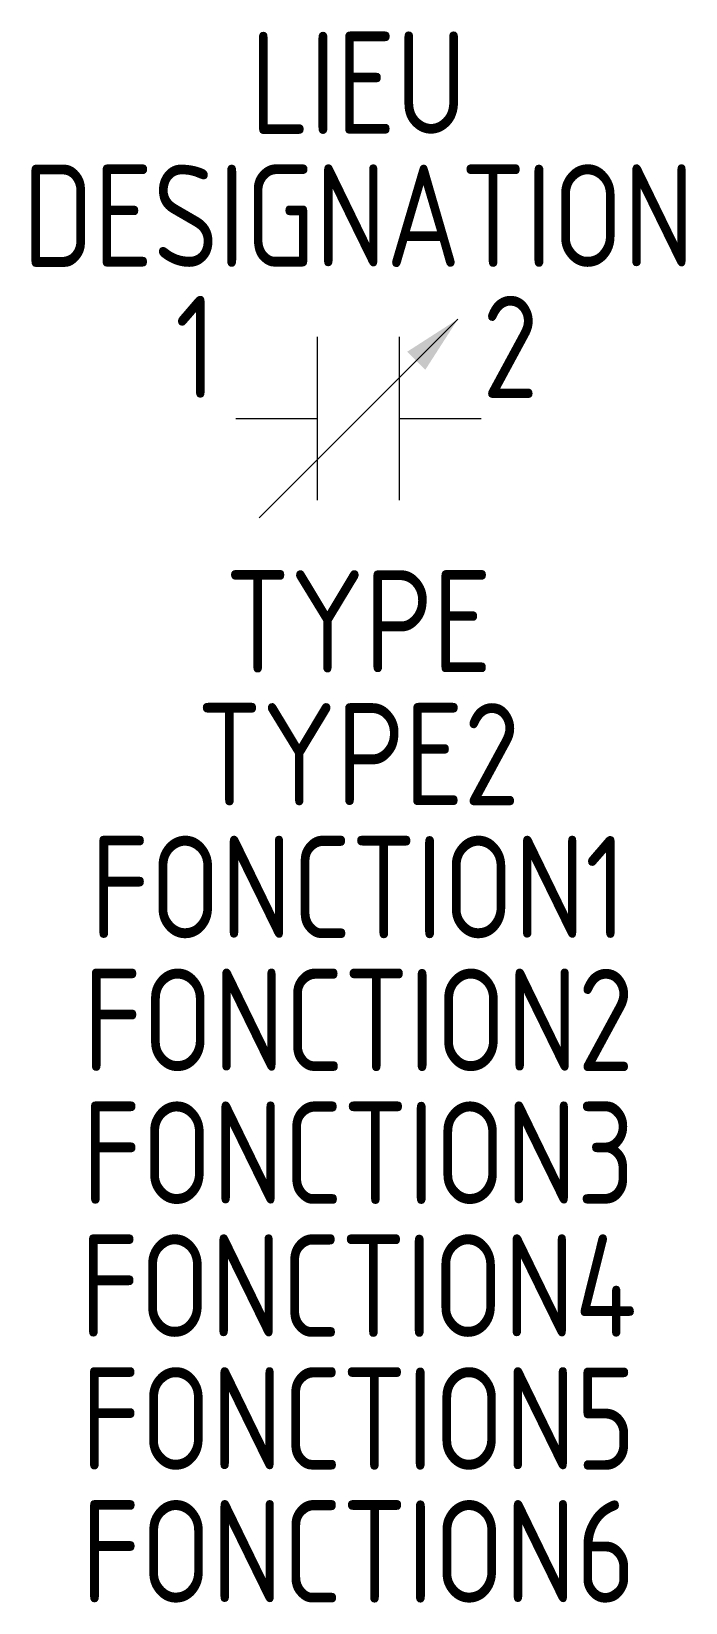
# Model space of a CAD drawing. Extents: x -1589.6 to -1573.6, y -908.6 to -870.1.
import ezdxf
from ezdxf.enums import TextEntityAlignment as Align

# ---------------------------------------------------------------- set-up
doc = ezdxf.new("R2010")
doc.units = 0
doc.header["$LTSCALE"] = 0.3
for name, color, linetype in [('SYMB_FIL', 3, 'CONTINUOUS'), ('SYMB_TXT_CONTACT', 2, 'CONTINUOUS'), ('SYMB_TXT_NOM', 3, 'CONTINUOUS')]:
    doc.layers.add(name, color=color, linetype=linetype)
doc.styles.add('NET2_5', font='isocp.shx', dxfattribs={"width": 0.9, "height": 2.5})

msp = doc.modelspace()

# ---------------------------------------------------------------- linework, layer by layer
at = {"layer": 'SYMB_FIL'}
for p, q in [((-1584.065, -882.024), (-1579.203, -877.163)), ((-1582.634, -881.593), (-1582.634, -877.593)), ((-1580.634, -881.593), (-1580.634, -877.593)), ((-1584.634, -879.593), (-1582.634, -879.593)), ((-1580.634, -879.593), (-1578.634, -879.593))]:
    msp.add_line(p, q, dxfattribs=at)
msp.add_solid([(-1579.999, -878.4), (-1580.441, -877.958), (-1579.203, -877.163)], dxfattribs=at)

# ---------------------------------------------------------------- texts
at = {"layer": 'SYMB_TXT_CONTACT', "style": 'NET2_5', "width": 0.9, "flags": 8}
msp.add_attdef('1', text='', height=2.5, dxfattribs=at).set_placement((-1585.109, -879.843), align=Align.BOTTOM_RIGHT)
msp.add_attdef('2', text='', height=2.5, dxfattribs=at).set_placement((-1578.609, -879.843), align=Align.BOTTOM_LEFT)
at = {"layer": 'SYMB_TXT_NOM', "style": 'NET2_5', "width": 0.9, "flags": 8}
for tag, text, p in [('LIEU', '', (-1581.634, -872.634)), ('DESIGNATION', 'C?', (-1581.634, -875.884)), ('TYPE', '', (-1581.634, -885.806)), ('TYPE2', '', (-1581.634, -889.056)), ('FONCTION1', '', (-1581.634, -892.306)), ('FONCTION2', '', (-1581.634, -895.556)), ('FONCTION3', '', (-1581.634, -898.806)), ('FONCTION4', '', (-1581.634, -902.056)), ('FONCTION5', '', (-1581.634, -905.306)), ('FONCTION6', '', (-1581.634, -908.556))]:
    msp.add_attdef(tag, text=text, height=2.5, dxfattribs=at).set_placement(p, align=Align.CENTER)

doc.saveas('drawing.dxf')
